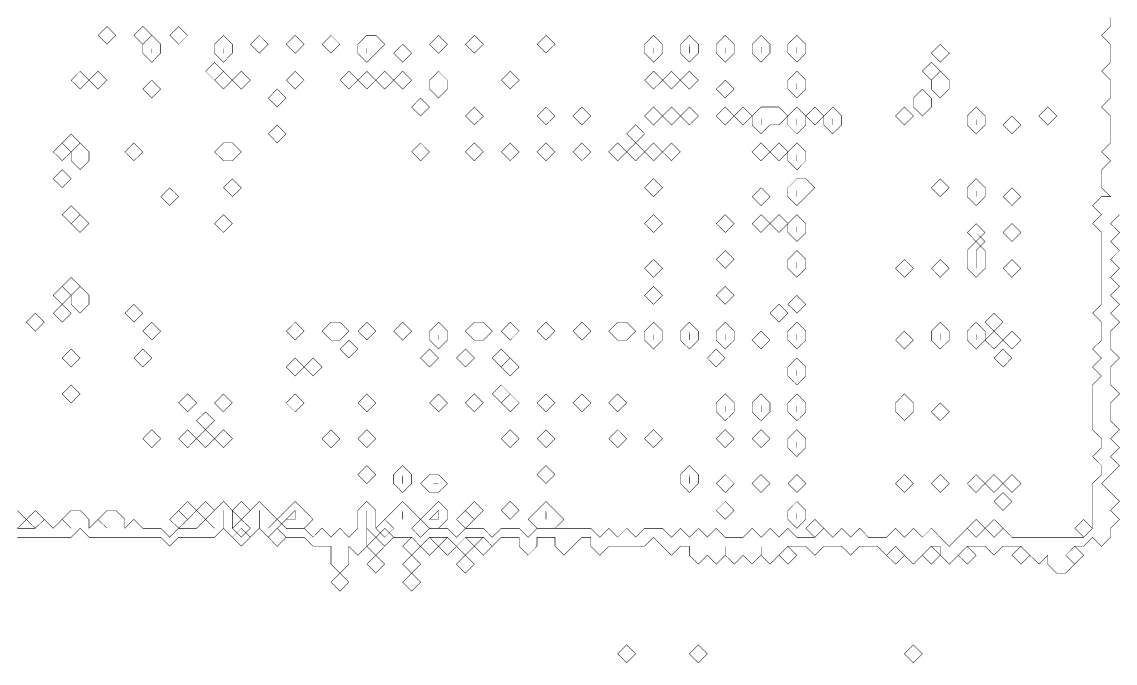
# Model space of a CAD drawing. Header units: metres. Extents: x 0 to 4945, y -4945 to 0.
# Drawn here: x 3149 to 4330, y -3203 to -2511 of the extents above; entities that cross this region are included whole.
import ezdxf

# ---------------------------------------------------------------- set-up
doc = ezdxf.new("R2010")
doc.units = ezdxf.units.M
for name, color, linetype in [('conductor', 1, 'Continuous'), ('dielectric', 8, 'Continuous'), ('substrate', 5, 'Continuous')]:
    doc.layers.add(name, color=color, linetype=linetype)

msp = doc.modelspace()

# ---------------------------------------------------------------- linework, layer by layer
at = {"layer": 'conductor', "const_width": 0.5}
for points in [[(3144.6, -3057.5), (3154.3, -3057.5), (3164, -3057.5), (3173.7, -3047.9), (3183.3, -3057.5), (3193, -3047.9), (3202.7, -3057.5), (3193, -3047.9), (3202.7, -3038.2), (3212.4, -3038.2), (3222, -3047.9), (3222, -3057.5), (3231.7, -3047.9), (3241.4, -3057.5), (3231.7, -3047.9), (3241.4, -3038.2), (3251.1, -3038.2), (3260.7, -3047.9), (3260.7, -3057.5), (3270.4, -3047.9), (3280.1, -3057.5), (3289.8, -3057.5), (3299.4, -3057.5), (3309.1, -3067.2), (3318.8, -3057.5), (3328.5, -3057.5), (3338.1, -3057.5), (3347.8, -3047.9), (3357.5, -3057.5), (3347.8, -3047.9), (3357.5, -3038.2), (3367.2, -3028.5), (3376.8, -3038.2), (3376.8, -3047.9), (3376.8, -3057.5), (3386.5, -3067.2), (3396.2, -3057.5), (3386.5, -3047.9), (3396.2, -3038.2), (3405.9, -3028.5), (3415.6, -3038.2), (3425.2, -3047.9), (3415.6, -3057.5), (3425.2, -3047.9), (3434.9, -3057.5), (3444.6, -3057.5), (3454.3, -3057.5), (3463.9, -3067.2), (3473.6, -3057.5), (3483.3, -3067.2), (3493, -3057.5), (3502.6, -3067.2), (3512.3, -3057.5), (3512.3, -3047.9), (3512.3, -3038.2), (3522, -3028.5), (3531.7, -3038.2), (3531.7, -3047.9), (3531.7, -3057.5), (3541.3, -3067.2), (3551, -3057.5), (3541.3, -3047.9), (3551, -3038.2), (3560.7, -3028.5), (3570.4, -3038.2), (3580, -3047.9), (3570.4, -3057.5), (3580, -3067.2), (3589.7, -3057.5), (3599.4, -3057.5), (3609.1, -3057.5), (3618.7, -3067.2), (3628.4, -3057.5), (3638.1, -3057.5), (3647.8, -3057.5), (3657.4, -3067.2), (3667.1, -3057.5), (3676.8, -3057.5), (3686.5, -3057.5), (3696.1, -3067.2), (3705.8, -3057.5), (3715.5, -3057.5), (3725.2, -3057.5), (3734.9, -3057.5), (3744.5, -3057.5), (3754.2, -3057.5), (3763.9, -3057.5), (3773.6, -3067.2), (3783.2, -3057.5), (3792.9, -3067.2), (3802.6, -3057.5), (3812.3, -3067.2), (3821.9, -3057.5), (3831.6, -3057.5), (3841.3, -3057.5), (3851, -3067.2), (3860.6, -3057.5), (3870.3, -3067.2), (3880, -3057.5), (3889.7, -3067.2), (3899.3, -3057.5), (3909, -3067.2), (3918.7, -3067.2), (3928.4, -3067.2), (3938, -3057.5), (3947.7, -3067.2), (3957.4, -3057.5), (3967.1, -3067.2), (3976.7, -3057.5), (3986.4, -3067.2), (3996.1, -3067.2), (4005.8, -3067.2), (4015.4, -3057.5), (4025.1, -3067.2), (4034.8, -3057.5), (4044.5, -3067.2), (4054.2, -3057.5), (4063.8, -3067.2), (4073.5, -3067.2), (4083.2, -3067.2), (4092.9, -3057.5), (4102.5, -3067.2), (4112.2, -3057.5), (4121.9, -3067.2), (4131.6, -3057.5), (4141.2, -3067.2), (4150.9, -3076.9), (4160.6, -3067.2), (4170.3, -3057.5), (4179.9, -3067.2), (4189.6, -3057.5), (4199.3, -3067.2), (4209, -3057.5), (4218.6, -3067.2), (4228.3, -3067.2), (4238, -3067.2), (4247.7, -3067.2), (4257.3, -3067.2), (4267, -3067.2), (4276.7, -3067.2), (4286.4, -3067.2), (4296, -3067.2), (4305.7, -3057.5), (4305.7, -3047.9), (4305.7, -3038.2), (4305.7, -3028.5), (4305.7, -3018.8), (4305.7, -3009.2), (4315.4, -2999.5), (4315.4, -2989.8), (4305.7, -2980.1), (4315.4, -2970.5), (4315.4, -2960.8), (4305.7, -2951.1), (4305.7, -2941.4), (4305.7, -2931.8), (4305.7, -2922.1), (4305.7, -2912.4), (4305.7, -2902.7), (4315.4, -2893.1), (4305.7, -2883.4), (4315.4, -2873.7), (4305.7, -2864), (4315.4, -2854.4), (4315.4, -2844.7), (4315.4, -2835), (4305.7, -2825.3), (4315.4, -2815.7), (4315.4, -2806), (4315.4, -2796.3), (4315.4, -2786.6), (4315.4, -2776.9), (4315.4, -2767.3), (4315.4, -2757.6), (4315.4, -2747.9), (4315.4, -2738.2), (4305.7, -2728.6), (4315.4, -2718.9), (4305.7, -2709.2), (4315.4, -2699.5), (4325.1, -2699.5), (4315.4, -2689.9), (4315.4, -2680.2), (4315.4, -2670.5), (4325.1, -2660.8), (4315.4, -2651.2), (4325.1, -2641.5), (4325.1, -2631.8), (4325.1, -2622.1), (4325.1, -2612.5), (4315.4, -2602.8), (4325.1, -2593.1), (4325.1, -2583.4), (4325.1, -2573.8), (4315.4, -2564.1), (4325.1, -2554.4), (4325.1, -2544.7), (4325.1, -2535.1), (4315.4, -2525.4), (4325.1, -2515.7), (4325.1, -2506)], [(3144.6, -3038.2), (3154.3, -3047.9), (3144.6, -3057.5)]]:
    msp.add_lwpolyline(points, dxfattribs=at)
for points in [[(3231.7, -2525.4), (3241.4, -2515.7), (3251.1, -2525.4), (3241.4, -2535.1)], [(3270.4, -2525.4), (3280.1, -2515.7), (3289.8, -2525.4), (3280.1, -2535.1)], [(3280.1, -2535.1), (3289.8, -2525.4), (3299.4, -2535.1), (3299.4, -2544.7), (3289.8, -2554.4), (3280.1, -2544.7)], [(3309.1, -2525.4), (3318.8, -2515.7), (3328.5, -2525.4), (3318.8, -2535.1)], [(3357.5, -2535.1), (3367.2, -2525.4), (3376.8, -2535.1), (3376.8, -2544.7), (3367.2, -2554.4), (3357.5, -2544.7)], [(3396.2, -2535.1), (3405.9, -2525.4), (3415.6, -2535.1), (3405.9, -2544.7)], [(3434.9, -2535.1), (3444.6, -2525.4), (3454.3, -2535.1), (3444.6, -2544.7)], [(3473.6, -2535.1), (3483.3, -2525.4), (3493, -2535.1), (3483.3, -2544.7)], [(3512.3, -2535.1), (3522, -2525.4), (3531.7, -2525.4), (3541.3, -2535.1), (3531.7, -2544.7), (3522, -2554.4), (3512.3, -2544.7)], [(3589.7, -2535.1), (3599.4, -2525.4), (3609.1, -2535.1), (3599.4, -2544.7)], [(3628.4, -2535.1), (3638.1, -2525.4), (3647.8, -2535.1), (3638.1, -2544.7)], [(3705.8, -2535.1), (3715.5, -2525.4), (3725.2, -2535.1), (3715.5, -2544.7)], [(3821.9, -2535.1), (3831.6, -2525.4), (3841.3, -2535.1), (3841.3, -2544.7), (3831.6, -2554.4), (3821.9, -2544.7)], [(3860.6, -2535.1), (3870.3, -2525.4), (3880, -2535.1), (3880, -2544.7), (3870.3, -2554.4), (3860.6, -2544.7)], [(3899.3, -2535.1), (3909, -2525.4), (3918.7, -2535.1), (3918.7, -2544.7), (3909, -2554.4), (3899.3, -2544.7)], [(3938, -2535.1), (3947.7, -2525.4), (3957.4, -2535.1), (3957.4, -2544.7), (3947.7, -2554.4), (3938, -2544.7)], [(3976.7, -2535.1), (3986.4, -2525.4), (3996.1, -2535.1), (3996.1, -2544.7), (3986.4, -2554.4), (3976.7, -2544.7)], [(3551, -2544.7), (3560.7, -2535.1), (3570.4, -2544.7), (3560.7, -2554.4)], [(4131.6, -2544.7), (4141.2, -2535.1), (4150.9, -2544.7), (4141.2, -2554.4)], [(3347.8, -2564.1), (3357.5, -2554.4), (3367.2, -2564.1), (3357.5, -2573.8)], [(4121.9, -2564.1), (4131.6, -2554.4), (4141.2, -2564.1), (4131.6, -2573.8)], [(3202.7, -2573.8), (3212.4, -2564.1), (3222, -2573.8), (3212.4, -2583.4)], [(3222, -2573.8), (3231.7, -2564.1), (3241.4, -2573.8), (3231.7, -2583.4)], [(3280.1, -2583.4), (3289.8, -2573.8), (3299.4, -2583.4), (3289.8, -2593.1)], [(3357.5, -2573.8), (3367.2, -2564.1), (3376.8, -2573.8), (3367.2, -2583.4)], [(3376.8, -2573.8), (3386.5, -2564.1), (3396.2, -2573.8), (3386.5, -2583.4)], [(3434.9, -2573.8), (3444.6, -2564.1), (3454.3, -2573.8), (3444.6, -2583.4)], [(3493, -2573.8), (3502.6, -2564.1), (3512.3, -2573.8), (3502.6, -2583.4)], [(3512.3, -2573.8), (3522, -2564.1), (3531.7, -2573.8), (3522, -2583.4)], [(3531.7, -2573.8), (3541.3, -2564.1), (3551, -2573.8), (3541.3, -2583.4)], [(3551, -2573.8), (3560.7, -2564.1), (3570.4, -2573.8), (3560.7, -2583.4)], [(3589.7, -2573.8), (3599.4, -2564.1), (3609.1, -2573.8), (3609.1, -2583.4), (3599.4, -2593.1), (3589.7, -2583.4)], [(3667.1, -2573.8), (3676.8, -2564.1), (3686.5, -2573.8), (3676.8, -2583.4)], [(3821.9, -2573.8), (3831.6, -2564.1), (3841.3, -2573.8), (3831.6, -2583.4)], [(3841.3, -2573.8), (3851, -2564.1), (3860.6, -2573.8), (3851, -2583.4)], [(3860.6, -2573.8), (3870.3, -2564.1), (3880, -2573.8), (3870.3, -2583.4)], [(3899.3, -2583.4), (3909, -2573.8), (3918.7, -2583.4), (3909, -2593.1)], [(3976.7, -2573.8), (3986.4, -2564.1), (3996.1, -2573.8), (3996.1, -2583.4), (3986.4, -2593.1), (3976.7, -2583.4)], [(4131.6, -2573.8), (4141.2, -2564.1), (4150.9, -2573.8), (4150.9, -2583.4), (4141.2, -2593.1), (4131.6, -2583.4)], [(3415.6, -2593.1), (3425.2, -2583.4), (3434.9, -2593.1), (3425.2, -2602.8)], [(4112.2, -2593.1), (4121.9, -2583.4), (4131.6, -2593.1), (4131.6, -2602.8), (4121.9, -2612.5), (4112.2, -2602.8)], [(3570.4, -2602.8), (3580, -2593.1), (3589.7, -2602.8), (3580, -2612.5)], [(3628.4, -2612.5), (3638.1, -2602.8), (3647.8, -2612.5), (3638.1, -2622.1)], [(3705.8, -2612.5), (3715.5, -2602.8), (3725.2, -2612.5), (3715.5, -2622.1)], [(3744.5, -2612.5), (3754.2, -2602.8), (3763.9, -2612.5), (3754.2, -2622.1)], [(3821.9, -2612.5), (3831.6, -2602.8), (3841.3, -2612.5), (3831.6, -2622.1)], [(3841.3, -2612.5), (3851, -2602.8), (3860.6, -2612.5), (3851, -2622.1)], [(3860.6, -2612.5), (3870.3, -2602.8), (3880, -2612.5), (3870.3, -2622.1)], [(3899.3, -2612.5), (3909, -2602.8), (3918.7, -2612.5), (3909, -2622.1)], [(3918.7, -2612.5), (3928.4, -2602.8), (3938, -2612.5), (3928.4, -2622.1)], [(3938, -2612.5), (3947.7, -2602.8), (3957.4, -2602.8), (3967.1, -2602.8), (3976.7, -2612.5), (3967.1, -2622.1), (3957.4, -2622.1), (3947.7, -2631.8), (3938, -2622.1)], [(3976.7, -2612.5), (3986.4, -2602.8), (3996.1, -2612.5), (3996.1, -2622.1), (3986.4, -2631.8), (3976.7, -2622.1)], [(3996.1, -2612.5), (4005.8, -2602.8), (4015.4, -2612.5), (4005.8, -2622.1)], [(4015.4, -2612.5), (4025.1, -2602.8), (4034.8, -2612.5), (4034.8, -2622.1), (4025.1, -2631.8), (4015.4, -2622.1)], [(4092.9, -2612.5), (4102.5, -2602.8), (4112.2, -2612.5), (4102.5, -2622.1)], [(4170.3, -2612.5), (4179.9, -2602.8), (4189.6, -2612.5), (4189.6, -2622.1), (4179.9, -2631.8), (4170.3, -2622.1)], [(4247.7, -2612.5), (4257.3, -2602.8), (4267, -2612.5), (4257.3, -2622.1)], [(4209, -2622.1), (4218.6, -2612.5), (4228.3, -2622.1), (4218.6, -2631.8)], [(3193, -2641.5), (3202.7, -2631.8), (3212.4, -2641.5), (3202.7, -2651.2)], [(3415.6, -2631.8), (3425.2, -2622.1), (3434.9, -2631.8), (3425.2, -2641.5)], [(3802.6, -2631.8), (3812.3, -2622.1), (3821.9, -2631.8), (3812.3, -2641.5)], [(3183.3, -2651.2), (3193, -2641.5), (3202.7, -2651.2), (3193, -2660.8)], [(3202.7, -2651.2), (3212.4, -2641.5), (3222, -2651.2), (3222, -2660.8), (3212.4, -2670.5), (3202.7, -2660.8)], [(3260.7, -2651.2), (3270.4, -2641.5), (3280.1, -2651.2), (3270.4, -2660.8)], [(3357.5, -2651.2), (3367.2, -2641.5), (3376.8, -2641.5), (3386.5, -2651.2), (3376.8, -2660.8), (3367.2, -2660.8)], [(3570.4, -2651.2), (3580, -2641.5), (3589.7, -2651.2), (3580, -2660.8)], [(3628.4, -2651.2), (3638.1, -2641.5), (3647.8, -2651.2), (3638.1, -2660.8)], [(3667.1, -2651.2), (3676.8, -2641.5), (3686.5, -2651.2), (3676.8, -2660.8)], [(3705.8, -2651.2), (3715.5, -2641.5), (3725.2, -2651.2), (3715.5, -2660.8)], [(3744.5, -2651.2), (3754.2, -2641.5), (3763.9, -2651.2), (3754.2, -2660.8)], [(3783.2, -2651.2), (3792.9, -2641.5), (3802.6, -2651.2), (3792.9, -2660.8)], [(3802.6, -2651.2), (3812.3, -2641.5), (3821.9, -2651.2), (3812.3, -2660.8)], [(3821.9, -2651.2), (3831.6, -2641.5), (3841.3, -2651.2), (3831.6, -2660.8)], [(3841.3, -2651.2), (3851, -2641.5), (3860.6, -2651.2), (3851, -2660.8)], [(3938, -2651.2), (3947.7, -2641.5), (3957.4, -2651.2), (3947.7, -2660.8)], [(3957.4, -2651.2), (3967.1, -2641.5), (3976.7, -2651.2), (3967.1, -2660.8)], [(3976.7, -2651.2), (3986.4, -2641.5), (3996.1, -2651.2), (3996.1, -2660.8), (3986.4, -2670.5), (3976.7, -2660.8)], [(3183.3, -2680.2), (3193, -2670.5), (3202.7, -2680.2), (3193, -2689.9)], [(3367.2, -2689.9), (3376.8, -2680.2), (3386.5, -2689.9), (3376.8, -2699.5)], [(3821.9, -2689.9), (3831.6, -2680.2), (3841.3, -2689.9), (3831.6, -2699.5)], [(4131.6, -2689.9), (4141.2, -2680.2), (4150.9, -2689.9), (4141.2, -2699.5)], [(4170.3, -2689.9), (4179.9, -2680.2), (4189.6, -2689.9), (4189.6, -2699.5), (4179.9, -2709.2), (4170.3, -2699.5)], [(3299.4, -2699.5), (3309.1, -2689.9), (3318.8, -2699.5), (3309.1, -2709.2)], [(3938, -2699.5), (3947.7, -2689.9), (3957.4, -2699.5), (3947.7, -2709.2)], [(3976.7, -2689.9), (3986.4, -2680.2), (3996.1, -2680.2), (4005.8, -2689.9), (3996.1, -2699.5), (3986.4, -2709.2), (3976.7, -2699.5)], [(4209, -2699.5), (4218.6, -2689.9), (4228.3, -2699.5), (4218.6, -2709.2)], [(3193, -2718.9), (3202.7, -2709.2), (3212.4, -2718.9), (3202.7, -2728.6)], [(3202.7, -2728.6), (3212.4, -2718.9), (3222, -2728.6), (3212.4, -2738.2)], [(3357.5, -2728.6), (3367.2, -2718.9), (3376.8, -2728.6), (3367.2, -2738.2)], [(3821.9, -2728.6), (3831.6, -2718.9), (3841.3, -2728.6), (3831.6, -2738.2)], [(3899.3, -2728.6), (3909, -2718.9), (3918.7, -2728.6), (3909, -2738.2)], [(3938, -2728.6), (3947.7, -2718.9), (3957.4, -2728.6), (3947.7, -2738.2)], [(3957.4, -2728.6), (3967.1, -2718.9), (3976.7, -2728.6), (3967.1, -2738.2)], [(3976.7, -2728.6), (3986.4, -2718.9), (3996.1, -2728.6), (3996.1, -2738.2), (3986.4, -2747.9), (3976.7, -2738.2)], [(4170.3, -2738.2), (4179.9, -2728.6), (4189.6, -2738.2), (4179.9, -2747.9)], [(4209, -2738.2), (4218.6, -2728.6), (4228.3, -2738.2), (4218.6, -2747.9)], [(4170.3, -2757.6), (4179.9, -2747.9), (4189.6, -2757.6), (4189.6, -2767.3), (4189.6, -2776.9), (4179.9, -2786.6), (4170.3, -2776.9), (4170.3, -2767.3)], [(3899.3, -2767.3), (3909, -2757.6), (3918.7, -2767.3), (3909, -2776.9)], [(3976.7, -2767.3), (3986.4, -2757.6), (3996.1, -2767.3), (3996.1, -2776.9), (3986.4, -2786.6), (3976.7, -2776.9)], [(3821.9, -2776.9), (3831.6, -2767.3), (3841.3, -2776.9), (3831.6, -2786.6)], [(4092.9, -2776.9), (4102.5, -2767.3), (4112.2, -2776.9), (4102.5, -2786.6)], [(4131.6, -2776.9), (4141.2, -2767.3), (4150.9, -2776.9), (4141.2, -2786.6)], [(4209, -2776.9), (4218.6, -2767.3), (4228.3, -2776.9), (4218.6, -2786.6)], [(3183.3, -2806), (3193, -2796.3), (3202.7, -2806), (3193, -2815.7)], [(3193, -2796.3), (3202.7, -2786.6), (3212.4, -2796.3), (3202.7, -2806)], [(3202.7, -2806), (3212.4, -2796.3), (3222, -2806), (3222, -2815.7), (3212.4, -2825.3), (3202.7, -2815.7)], [(3821.9, -2806), (3831.6, -2796.3), (3841.3, -2806), (3831.6, -2815.7)], [(3899.3, -2806), (3909, -2796.3), (3918.7, -2806), (3909, -2815.7)], [(3976.7, -2815.7), (3986.4, -2806), (3996.1, -2815.7), (3986.4, -2825.3)], [(3183.3, -2825.3), (3193, -2815.7), (3202.7, -2825.3), (3193, -2835)], [(3260.7, -2825.3), (3270.4, -2815.7), (3280.1, -2825.3), (3270.4, -2835)], [(3957.4, -2825.3), (3967.1, -2815.7), (3976.7, -2825.3), (3967.1, -2835)], [(3154.3, -2835), (3164, -2825.3), (3173.7, -2835), (3164, -2844.7)], [(4189.6, -2835), (4199.3, -2825.3), (4209, -2835), (4199.3, -2844.7)], [(3280.1, -2844.7), (3289.8, -2835), (3299.4, -2844.7), (3289.8, -2854.4)], [(3434.9, -2844.7), (3444.6, -2835), (3454.3, -2844.7), (3444.6, -2854.4)], [(3473.6, -2844.7), (3483.3, -2835), (3493, -2835), (3502.6, -2844.7), (3493, -2854.4), (3483.3, -2854.4)], [(3512.3, -2844.7), (3522, -2835), (3531.7, -2844.7), (3522, -2854.4)], [(3551, -2844.7), (3560.7, -2835), (3570.4, -2844.7), (3560.7, -2854.4)], [(3589.7, -2844.7), (3599.4, -2835), (3609.1, -2844.7), (3609.1, -2854.4), (3599.4, -2864), (3589.7, -2854.4)], [(3628.4, -2844.7), (3638.1, -2835), (3647.8, -2835), (3657.4, -2844.7), (3647.8, -2854.4), (3638.1, -2854.4)], [(3667.1, -2844.7), (3676.8, -2835), (3686.5, -2844.7), (3676.8, -2854.4)], [(3705.8, -2844.7), (3715.5, -2835), (3725.2, -2844.7), (3715.5, -2854.4)], [(3744.5, -2844.7), (3754.2, -2835), (3763.9, -2844.7), (3754.2, -2854.4)], [(3783.2, -2844.7), (3792.9, -2835), (3802.6, -2835), (3812.3, -2844.7), (3802.6, -2854.4), (3792.9, -2854.4)], [(3821.9, -2844.7), (3831.6, -2835), (3841.3, -2844.7), (3841.3, -2854.4), (3831.6, -2864), (3821.9, -2854.4)], [(3860.6, -2844.7), (3870.3, -2835), (3880, -2844.7), (3880, -2854.4), (3870.3, -2864), (3860.6, -2854.4)], [(3899.3, -2844.7), (3909, -2835), (3918.7, -2844.7), (3918.7, -2854.4), (3909, -2864), (3899.3, -2854.4)], [(3938, -2854.4), (3947.7, -2844.7), (3957.4, -2854.4), (3947.7, -2864)], [(3976.7, -2844.7), (3986.4, -2835), (3996.1, -2844.7), (3996.1, -2854.4), (3986.4, -2864), (3976.7, -2854.4)], [(4092.9, -2854.4), (4102.5, -2844.7), (4112.2, -2854.4), (4102.5, -2864)], [(4131.6, -2844.7), (4141.2, -2835), (4150.9, -2844.7), (4150.9, -2854.4), (4141.2, -2864), (4131.6, -2854.4)], [(4170.3, -2844.7), (4179.9, -2835), (4189.6, -2844.7), (4189.6, -2854.4), (4179.9, -2864), (4170.3, -2854.4)], [(4189.6, -2854.4), (4199.3, -2844.7), (4209, -2854.4), (4199.3, -2864)], [(4209, -2854.4), (4218.6, -2844.7), (4228.3, -2854.4), (4218.6, -2864)], [(3493, -2864), (3502.6, -2854.4), (3512.3, -2864), (3502.6, -2873.7)], [(3193, -2873.7), (3202.7, -2864), (3212.4, -2873.7), (3202.7, -2883.4)], [(3270.4, -2873.7), (3280.1, -2864), (3289.8, -2873.7), (3280.1, -2883.4)], [(3580, -2873.7), (3589.7, -2864), (3599.4, -2873.7), (3589.7, -2883.4)], [(3618.7, -2873.7), (3628.4, -2864), (3638.1, -2873.7), (3628.4, -2883.4)], [(3657.4, -2873.7), (3667.1, -2864), (3676.8, -2873.7), (3667.1, -2883.4)], [(3889.7, -2873.7), (3899.3, -2864), (3909, -2873.7), (3899.3, -2883.4)], [(4199.3, -2873.7), (4209, -2864), (4218.6, -2873.7), (4209, -2883.4)], [(3434.9, -2883.4), (3444.6, -2873.7), (3454.3, -2883.4), (3444.6, -2893.1)], [(3454.3, -2883.4), (3463.9, -2873.7), (3473.6, -2883.4), (3463.9, -2893.1)], [(3667.1, -2883.4), (3676.8, -2873.7), (3686.5, -2883.4), (3676.8, -2893.1)], [(3976.7, -2883.4), (3986.4, -2873.7), (3996.1, -2883.4), (3996.1, -2893.1), (3986.4, -2902.7), (3976.7, -2893.1)], [(3193, -2912.4), (3202.7, -2902.7), (3212.4, -2912.4), (3202.7, -2922.1)], [(3657.4, -2912.4), (3667.1, -2902.7), (3676.8, -2912.4), (3667.1, -2922.1)], [(3318.8, -2922.1), (3328.5, -2912.4), (3338.1, -2922.1), (3328.5, -2931.8)], [(3357.5, -2922.1), (3367.2, -2912.4), (3376.8, -2922.1), (3367.2, -2931.8)], [(3434.9, -2922.1), (3444.6, -2912.4), (3454.3, -2922.1), (3444.6, -2931.8)], [(3512.3, -2922.1), (3522, -2912.4), (3531.7, -2922.1), (3522, -2931.8)], [(3589.7, -2922.1), (3599.4, -2912.4), (3609.1, -2922.1), (3599.4, -2931.8)], [(3628.4, -2922.1), (3638.1, -2912.4), (3647.8, -2922.1), (3638.1, -2931.8)], [(3667.1, -2922.1), (3676.8, -2912.4), (3686.5, -2922.1), (3676.8, -2931.8)], [(3705.8, -2922.1), (3715.5, -2912.4), (3725.2, -2922.1), (3715.5, -2931.8)], [(3744.5, -2922.1), (3754.2, -2912.4), (3763.9, -2922.1), (3754.2, -2931.8)], [(3783.2, -2922.1), (3792.9, -2912.4), (3802.6, -2922.1), (3792.9, -2931.8)], [(3899.3, -2922.1), (3909, -2912.4), (3918.7, -2922.1), (3918.7, -2931.8), (3909, -2941.4), (3899.3, -2931.8)], [(3938, -2922.1), (3947.7, -2912.4), (3957.4, -2922.1), (3957.4, -2931.8), (3947.7, -2941.4), (3938, -2931.8)], [(3976.7, -2922.1), (3986.4, -2912.4), (3996.1, -2922.1), (3996.1, -2931.8), (3986.4, -2941.4), (3976.7, -2931.8)], [(4092.9, -2922.1), (4102.5, -2912.4), (4112.2, -2922.1), (4112.2, -2931.8), (4102.5, -2941.4), (4092.9, -2931.8)], [(4131.6, -2931.8), (4141.2, -2922.1), (4150.9, -2931.8), (4141.2, -2941.4)], [(3338.1, -2941.4), (3347.8, -2931.8), (3357.5, -2941.4), (3347.8, -2951.1)], [(3280.1, -2960.8), (3289.8, -2951.1), (3299.4, -2960.8), (3289.8, -2970.5)], [(3318.8, -2960.8), (3328.5, -2951.1), (3338.1, -2960.8), (3328.5, -2970.5)], [(3338.1, -2960.8), (3347.8, -2951.1), (3357.5, -2960.8), (3347.8, -2970.5)], [(3357.5, -2960.8), (3367.2, -2951.1), (3376.8, -2960.8), (3367.2, -2970.5)], [(3473.6, -2960.8), (3483.3, -2951.1), (3493, -2960.8), (3483.3, -2970.5)], [(3512.3, -2960.8), (3522, -2951.1), (3531.7, -2960.8), (3522, -2970.5)], [(3667.1, -2960.8), (3676.8, -2951.1), (3686.5, -2960.8), (3676.8, -2970.5)], [(3705.8, -2960.8), (3715.5, -2951.1), (3725.2, -2960.8), (3715.5, -2970.5)], [(3783.2, -2960.8), (3792.9, -2951.1), (3802.6, -2960.8), (3792.9, -2970.5)], [(3821.9, -2960.8), (3831.6, -2951.1), (3841.3, -2960.8), (3831.6, -2970.5)], [(3899.3, -2960.8), (3909, -2951.1), (3918.7, -2960.8), (3909, -2970.5)], [(3938, -2960.8), (3947.7, -2951.1), (3957.4, -2960.8), (3947.7, -2970.5)], [(3976.7, -2960.8), (3986.4, -2951.1), (3996.1, -2960.8), (3996.1, -2970.5), (3986.4, -2980.1), (3976.7, -2970.5)], [(3512.3, -2999.5), (3522, -2989.8), (3531.7, -2999.5), (3522, -3009.2)], [(3551, -2999.5), (3560.7, -2989.8), (3570.4, -2999.5), (3570.4, -3009.2), (3560.7, -3018.8), (3551, -3009.2)], [(3705.8, -2999.5), (3715.5, -2989.8), (3725.2, -2999.5), (3715.5, -3009.2)], [(3860.6, -2999.5), (3870.3, -2989.8), (3880, -2999.5), (3880, -3009.2), (3870.3, -3018.8), (3860.6, -3009.2)], [(3580, -3009.2), (3589.7, -2999.5), (3599.4, -2999.5), (3609.1, -3009.2), (3599.4, -3018.8), (3589.7, -3018.8)], [(3899.3, -3009.2), (3909, -2999.5), (3918.7, -3009.2), (3909, -3018.8)], [(3938, -3009.2), (3947.7, -2999.5), (3957.4, -3009.2), (3947.7, -3018.8)], [(3976.7, -3009.2), (3986.4, -2999.5), (3996.1, -3009.2), (3986.4, -3018.8)], [(4092.9, -3009.2), (4102.5, -2999.5), (4112.2, -3009.2), (4102.5, -3018.8)], [(4131.6, -3009.2), (4141.2, -2999.5), (4150.9, -3009.2), (4141.2, -3018.8)], [(4170.3, -3009.2), (4179.9, -2999.5), (4189.6, -3009.2), (4179.9, -3018.8)], [(4189.6, -3009.2), (4199.3, -2999.5), (4209, -3009.2), (4199.3, -3018.8)], [(4209, -3009.2), (4218.6, -2999.5), (4228.3, -3009.2), (4218.6, -3018.8)], [(4199.3, -3028.5), (4209, -3018.8), (4218.6, -3028.5), (4209, -3038.2)], [(3318.8, -3038.2), (3328.5, -3028.5), (3338.1, -3038.2), (3328.5, -3047.9)], [(3338.1, -3038.2), (3347.8, -3028.5), (3357.5, -3038.2), (3347.8, -3047.9)], [(3376.8, -3038.2), (3386.5, -3028.5), (3396.2, -3038.2), (3386.5, -3047.9)], [(3434.9, -3038.2), (3444.6, -3028.5), (3454.3, -3038.2), (3463.9, -3047.9), (3454.3, -3057.5), (3444.6, -3057.5), (3434.9, -3057.5), (3425.2, -3047.9)], [(3589.7, -3038.2), (3599.4, -3028.5), (3609.1, -3038.2), (3609.1, -3047.9), (3599.4, -3057.5), (3589.7, -3057.5), (3580, -3047.9)], [(3628.4, -3038.2), (3638.1, -3028.5), (3647.8, -3038.2), (3638.1, -3047.9)], [(3667.1, -3038.2), (3676.8, -3028.5), (3686.5, -3038.2), (3676.8, -3047.9)], [(3705.8, -3038.2), (3715.5, -3028.5), (3725.2, -3038.2), (3734.9, -3047.9), (3725.2, -3057.5), (3715.5, -3057.5), (3705.8, -3057.5), (3696.1, -3047.9)], [(3899.3, -3038.2), (3909, -3028.5), (3918.7, -3038.2), (3909, -3047.9)], [(3976.7, -3038.2), (3986.4, -3028.5), (3996.1, -3038.2), (3996.1, -3047.9), (3986.4, -3057.5), (3976.7, -3047.9)], [(3154.3, -3047.9), (3164, -3038.2), (3173.7, -3047.9), (3164, -3057.5)], [(3309.1, -3047.9), (3318.8, -3038.2), (3328.5, -3047.9), (3318.8, -3057.5)], [(3618.7, -3047.9), (3628.4, -3038.2), (3638.1, -3047.9), (3628.4, -3057.5)], [(3376.8, -3057.5), (3386.5, -3047.9), (3396.2, -3057.5), (3386.5, -3067.2)], [(3531.7, -3057.5), (3541.3, -3047.9), (3551, -3057.5), (3541.3, -3067.2)], [(3996.1, -3057.5), (4005.8, -3047.9), (4015.4, -3057.5), (4005.8, -3067.2)], [(4170.3, -3057.5), (4179.9, -3047.9), (4189.6, -3057.5), (4179.9, -3067.2)], [(4189.6, -3057.5), (4199.3, -3047.9), (4209, -3057.5), (4199.3, -3067.2)], [(4286.4, -3057.5), (4296, -3047.9), (4305.7, -3057.5), (4296, -3067.2)]]:
    msp.add_lwpolyline(points, close=True, dxfattribs=at)
at = {"layer": 'dielectric', "const_width": 0.5}
msp.add_lwpolyline([(3909, -2583.4)], close=True, dxfattribs=at)
at = {"layer": 'substrate', "const_width": 0.5}
for points in [[(3289.8, -2535.1), (3289.8, -2544.7)], [(3367.2, -2535.1), (3367.2, -2544.7)], [(3405.9, -2535.1)], [(3444.6, -2535.1)], [(3483.3, -2535.1)], [(3522, -2535.1), (3522, -2544.7)], [(3599.4, -2535.1)], [(3638.1, -2535.1)], [(3715.5, -2535.1)], [(3831.6, -2535.1), (3831.6, -2544.7)], [(3870.3, -2535.1), (3870.3, -2544.7)], [(3909, -2535.1), (3909, -2544.7)], [(3947.7, -2535.1), (3947.7, -2544.7)], [(3986.4, -2535.1), (3986.4, -2544.7)], [(3560.7, -2544.7)], [(3212.4, -2573.8)], [(3231.7, -2573.8)], [(3367.2, -2573.8)], [(3386.5, -2573.8)], [(3444.6, -2573.8)], [(3502.6, -2573.8)], [(3522, -2573.8)], [(3541.3, -2573.8)], [(3560.7, -2573.8)], [(3599.4, -2573.8)], [(3676.8, -2573.8)], [(3831.6, -2573.8)], [(3851, -2573.8)], [(3870.3, -2573.8)], [(3986.4, -2573.8), (3986.4, -2583.4)], [(4141.2, -2573.8)], [(3909, -2583.4)], [(3580, -2602.8)], [(3638.1, -2612.5)], [(3715.5, -2612.5)], [(3754.2, -2612.5)], [(3831.6, -2612.5)], [(3851, -2612.5)], [(3870.3, -2612.5)], [(3909, -2612.5)], [(3928.4, -2612.5)], [(3947.7, -2612.5), (3947.7, -2622.1)], [(3967.1, -2612.5)], [(3986.4, -2612.5), (3986.4, -2622.1)], [(4005.8, -2612.5)], [(4025.1, -2612.5), (4025.1, -2622.1)], [(4179.9, -2612.5), (4179.9, -2622.1)], [(4218.6, -2622.1)], [(3212.4, -2651.2)], [(3367.2, -2651.2)], [(3638.1, -2651.2)], [(3676.8, -2651.2)], [(3715.5, -2651.2)], [(3754.2, -2651.2)], [(3792.9, -2651.2)], [(3831.6, -2651.2)], [(3851, -2651.2)], [(3947.7, -2651.2)], [(3967.1, -2651.2)], [(3986.4, -2651.2), (3986.4, -2660.8)], [(3193, -2680.2)], [(3831.6, -2689.9)], [(3986.4, -2689.9), (3986.4, -2699.5)], [(4141.2, -2689.9)], [(4179.9, -2689.9), (4179.9, -2699.5)], [(3309.1, -2699.5)], [(3947.7, -2699.5)], [(4218.6, -2699.5)], [(3212.4, -2728.6)], [(3367.2, -2728.6)], [(3831.6, -2728.6)], [(3909, -2728.6)], [(3947.7, -2728.6)], [(3967.1, -2728.6)], [(3986.4, -2728.6), (3986.4, -2738.2)], [(4179.9, -2738.2), (4189.6, -2747.9), (4179.9, -2757.6), (4179.9, -2767.3), (4179.9, -2776.9), (4179.9, -2767.3), (4179.9, -2757.6), (4189.6, -2747.9)], [(4218.6, -2738.2)], [(3909, -2767.3)], [(3986.4, -2767.3), (3986.4, -2776.9)], [(3831.6, -2776.9)], [(4102.5, -2776.9)], [(4141.2, -2776.9)], [(4218.6, -2776.9)], [(3212.4, -2806)], [(3831.6, -2806)], [(3909, -2806)], [(3986.4, -2815.7)], [(3289.8, -2844.7)], [(3444.6, -2844.7)], [(3483.3, -2844.7)], [(3522, -2844.7)], [(3560.7, -2844.7)], [(3599.4, -2844.7), (3599.4, -2854.4)], [(3638.1, -2844.7)], [(3676.8, -2844.7)], [(3715.5, -2844.7)], [(3754.2, -2844.7)], [(3792.9, -2844.7)], [(3831.6, -2844.7), (3831.6, -2854.4)], [(3870.3, -2844.7), (3870.3, -2854.4)], [(3909, -2844.7), (3909, -2854.4)], [(3986.4, -2844.7), (3986.4, -2854.4)], [(4141.2, -2844.7), (4141.2, -2854.4)], [(4179.9, -2844.7), (4179.9, -2854.4)], [(4199.3, -2835)], [(3947.7, -2854.4)], [(4102.5, -2854.4)], [(4199.3, -2854.4)], [(4218.6, -2854.4)], [(3444.6, -2883.4)], [(3463.9, -2883.4)], [(3676.8, -2883.4)], [(3986.4, -2883.4), (3986.4, -2893.1)], [(3831.6, -2893.1)], [(3909, -2893.1)], [(3328.5, -2922.1)], [(3367.2, -2922.1)], [(3444.6, -2922.1)], [(3522, -2922.1)], [(3599.4, -2922.1)], [(3638.1, -2922.1)], [(3676.8, -2922.1)], [(3715.5, -2922.1)], [(3754.2, -2922.1)], [(3792.9, -2922.1)], [(3909, -2922.1), (3909, -2931.8)], [(3947.7, -2922.1), (3947.7, -2931.8)], [(3986.4, -2922.1), (3986.4, -2931.8)], [(4102.5, -2931.8)], [(4141.2, -2931.8)], [(3289.8, -2960.8)], [(3328.5, -2960.8)], [(3367.2, -2960.8)], [(3483.3, -2960.8)], [(3522, -2960.8)], [(3676.8, -2960.8)], [(3715.5, -2960.8)], [(3792.9, -2960.8)], [(3831.6, -2960.8)], [(3909, -2960.8)], [(3947.7, -2960.8)], [(3986.4, -2960.8), (3986.4, -2970.5)], [(3522, -2999.5)], [(3560.7, -2999.5), (3560.7, -3009.2)], [(3589.7, -3009.2), (3599.4, -3009.2)], [(3715.5, -2999.5)], [(3870.3, -2999.5), (3870.3, -3009.2)], [(3909, -3009.2)], [(3947.7, -3009.2)], [(3986.4, -3009.2)], [(4102.5, -3009.2)], [(4141.2, -3009.2)], [(4179.9, -3009.2)], [(4199.3, -3009.2)], [(4218.6, -3009.2)], [(3328.5, -3038.2)], [(3347.8, -3038.2)], [(3386.5, -3038.2)], [(3560.7, -3038.2), (3560.7, -3047.9)], [(3599.4, -3038.2), (3589.7, -3047.9), (3599.4, -3047.9)], [(3638.1, -3038.2)], [(3676.8, -3038.2)], [(3715.5, -3038.2), (3715.5, -3047.9)], [(3909, -3038.2)], [(3986.4, -3038.2), (3986.4, -3047.9)], [(3251.1, -3047.9)], [(3376.8, -3067.2), (3386.5, -3057.5), (3396.2, -3067.2), (3386.5, -3076.9)], [(3415.6, -3067.2), (3425.2, -3057.5), (3434.9, -3067.2), (3425.2, -3076.9)], [(3531.7, -3067.2), (3541.3, -3057.5), (3551, -3067.2), (3541.3, -3076.9)], [(3522, -3076.9), (3531.7, -3067.2), (3541.3, -3076.9), (3531.7, -3086.6)], [(3560.7, -3076.9), (3570.4, -3067.2), (3580, -3076.9), (3570.4, -3086.6)], [(3580, -3076.9), (3589.7, -3067.2), (3599.4, -3076.9), (3589.7, -3086.6)], [(3599.4, -3076.9), (3609.1, -3067.2), (3618.7, -3076.9), (3609.1, -3086.6)], [(3618.7, -3076.9), (3628.4, -3067.2), (3638.1, -3076.9), (3628.4, -3086.6)], [(3638.1, -3076.9), (3647.8, -3067.2), (3657.4, -3076.9), (3647.8, -3086.6)], [(3967.1, -3086.6), (3976.7, -3076.9), (3986.4, -3086.6), (3976.7, -3096.2)], [(4083.2, -3086.6), (4092.9, -3076.9), (4102.5, -3086.6), (4092.9, -3096.2)], [(4121.9, -3086.6), (4131.6, -3076.9), (4141.2, -3086.6), (4131.6, -3096.2)], [(4160.6, -3086.6), (4170.3, -3076.9), (4179.9, -3086.6), (4170.3, -3096.2)], [(4218.6, -3086.6), (4228.3, -3076.9), (4238, -3086.6), (4228.3, -3096.2)], [(4276.7, -3086.6), (4286.4, -3076.9), (4296, -3086.6), (4286.4, -3096.2)], [(3522, -3096.2), (3531.7, -3086.6), (3541.3, -3096.2), (3531.7, -3105.9)], [(3560.7, -3096.2), (3570.4, -3086.6), (3580, -3096.2), (3570.4, -3105.9)], [(3618.7, -3096.2), (3628.4, -3086.6), (3638.1, -3096.2), (3628.4, -3105.9)], [(3483.3, -3115.6), (3493, -3105.9), (3502.6, -3115.6), (3493, -3125.3)], [(3560.7, -3115.6), (3570.4, -3105.9), (3580, -3115.6), (3570.4, -3125.3)], [(3792.9, -3193), (3802.6, -3183.3), (3812.3, -3193), (3802.6, -3202.7)], [(3870.3, -3193), (3880, -3183.3), (3889.7, -3193), (3880, -3202.7)], [(4102.5, -3193), (4112.2, -3183.3), (4121.9, -3193), (4112.2, -3202.7)]]:
    msp.add_lwpolyline(points, close=True, dxfattribs=at)
msp.add_lwpolyline([(4334.8, -2718.9), (4325.1, -2728.6), (4334.8, -2738.2), (4325.1, -2747.9), (4334.8, -2757.6), (4325.1, -2767.3), (4334.8, -2776.9), (4325.1, -2786.6), (4334.8, -2796.3), (4325.1, -2806), (4334.8, -2815.7), (4325.1, -2825.3), (4334.8, -2835), (4325.1, -2844.7), (4325.1, -2854.4), (4325.1, -2864), (4334.8, -2873.7), (4325.1, -2883.4), (4325.1, -2893.1), (4325.1, -2902.7), (4334.8, -2912.4), (4325.1, -2922.1), (4325.1, -2931.8), (4325.1, -2941.4), (4334.8, -2951.1), (4325.1, -2960.8), (4334.8, -2970.5), (4325.1, -2980.1), (4334.8, -2989.8), (4325.1, -2999.5), (4315.4, -3009.2), (4325.1, -3018.8), (4334.8, -3028.5), (4325.1, -3038.2), (4334.8, -3047.9), (4325.1, -3057.5), (4325.1, -3067.2), (4315.4, -3076.9), (4305.7, -3067.2), (4296, -3076.9), (4286.4, -3076.9), (4276.7, -3086.6), (4286.4, -3096.2), (4276.7, -3105.9), (4267, -3105.9), (4257.3, -3096.2), (4257.3, -3086.6), (4247.7, -3096.2), (4238, -3086.6), (4228.3, -3076.9), (4218.6, -3076.9), (4209, -3076.9), (4199.3, -3086.6), (4189.6, -3076.9), (4179.9, -3076.9), (4170.3, -3076.9), (4160.6, -3086.6), (4150.9, -3096.2), (4141.2, -3086.6), (4141.2, -3076.9), (4131.6, -3076.9), (4121.9, -3086.6), (4112.2, -3096.2), (4102.5, -3086.6), (4092.9, -3076.9), (4083.2, -3086.6), (4073.5, -3076.9), (4063.8, -3076.9), (4054.2, -3076.9), (4044.5, -3086.6), (4034.8, -3076.9), (4025.1, -3076.9), (4015.4, -3076.9), (4005.8, -3086.6), (3996.1, -3076.9), (3986.4, -3076.9), (3976.7, -3076.9), (3967.1, -3086.6), (3957.4, -3096.2), (3947.7, -3086.6), (3947.7, -3076.9), (3947.7, -3086.6), (3938, -3096.2), (3928.4, -3086.6), (3918.7, -3096.2), (3909, -3086.6), (3909, -3076.9), (3909, -3086.6), (3899.3, -3096.2), (3889.7, -3086.6), (3880, -3096.2), (3870.3, -3086.6), (3870.3, -3076.9), (3860.6, -3076.9), (3851, -3086.6), (3841.3, -3076.9), (3831.6, -3067.2), (3821.9, -3076.9), (3812.3, -3076.9), (3802.6, -3076.9), (3792.9, -3076.9), (3783.2, -3076.9), (3773.6, -3086.6), (3763.9, -3076.9), (3763.9, -3067.2), (3754.2, -3067.2), (3744.5, -3076.9), (3734.9, -3086.6), (3725.2, -3076.9), (3725.2, -3067.2), (3715.5, -3067.2), (3705.8, -3067.2), (3705.8, -3076.9), (3696.1, -3086.6), (3686.5, -3076.9), (3686.5, -3067.2), (3676.8, -3067.2), (3667.1, -3067.2), (3657.4, -3076.9), (3647.8, -3067.2), (3638.1, -3067.2), (3628.4, -3067.2), (3618.7, -3076.9), (3609.1, -3067.2), (3599.4, -3067.2), (3589.7, -3067.2), (3580, -3076.9), (3570.4, -3067.2), (3560.7, -3067.2), (3551, -3067.2), (3541.3, -3057.5), (3531.7, -3067.2), (3522, -3057.5), (3522, -3047.9), (3522, -3038.2), (3522, -3047.9), (3522, -3057.5), (3522, -3067.2), (3522, -3076.9), (3512.3, -3086.6), (3502.6, -3076.9), (3502.6, -3086.6), (3502.6, -3096.2), (3493, -3105.9), (3483.3, -3096.2), (3483.3, -3086.6), (3483.3, -3076.9), (3473.6, -3076.9), (3463.9, -3076.9), (3454.3, -3067.2), (3444.6, -3067.2), (3434.9, -3067.2), (3425.2, -3057.5), (3434.9, -3047.9), (3444.6, -3047.9), (3444.6, -3038.2), (3434.9, -3047.9), (3425.2, -3057.5), (3415.6, -3067.2), (3405.9, -3057.5), (3405.9, -3047.9), (3405.9, -3038.2), (3405.9, -3047.9), (3405.9, -3057.5), (3396.2, -3067.2), (3386.5, -3057.5), (3376.8, -3067.2), (3367.2, -3057.5), (3367.2, -3047.9), (3367.2, -3038.2), (3367.2, -3047.9), (3367.2, -3057.5), (3357.5, -3067.2), (3347.8, -3067.2), (3338.1, -3067.2), (3328.5, -3067.2), (3318.8, -3067.2), (3309.1, -3076.9), (3299.4, -3067.2), (3289.8, -3067.2), (3280.1, -3067.2), (3270.4, -3067.2), (3260.7, -3067.2), (3251.1, -3067.2), (3241.4, -3067.2), (3231.7, -3067.2), (3222, -3067.2), (3212.4, -3057.5), (3202.7, -3067.2), (3193, -3067.2), (3183.3, -3067.2), (3173.7, -3067.2), (3164, -3067.2), (3154.3, -3067.2), (3144.6, -3067.2)], dxfattribs=at)

doc.saveas('drawing.dxf')
